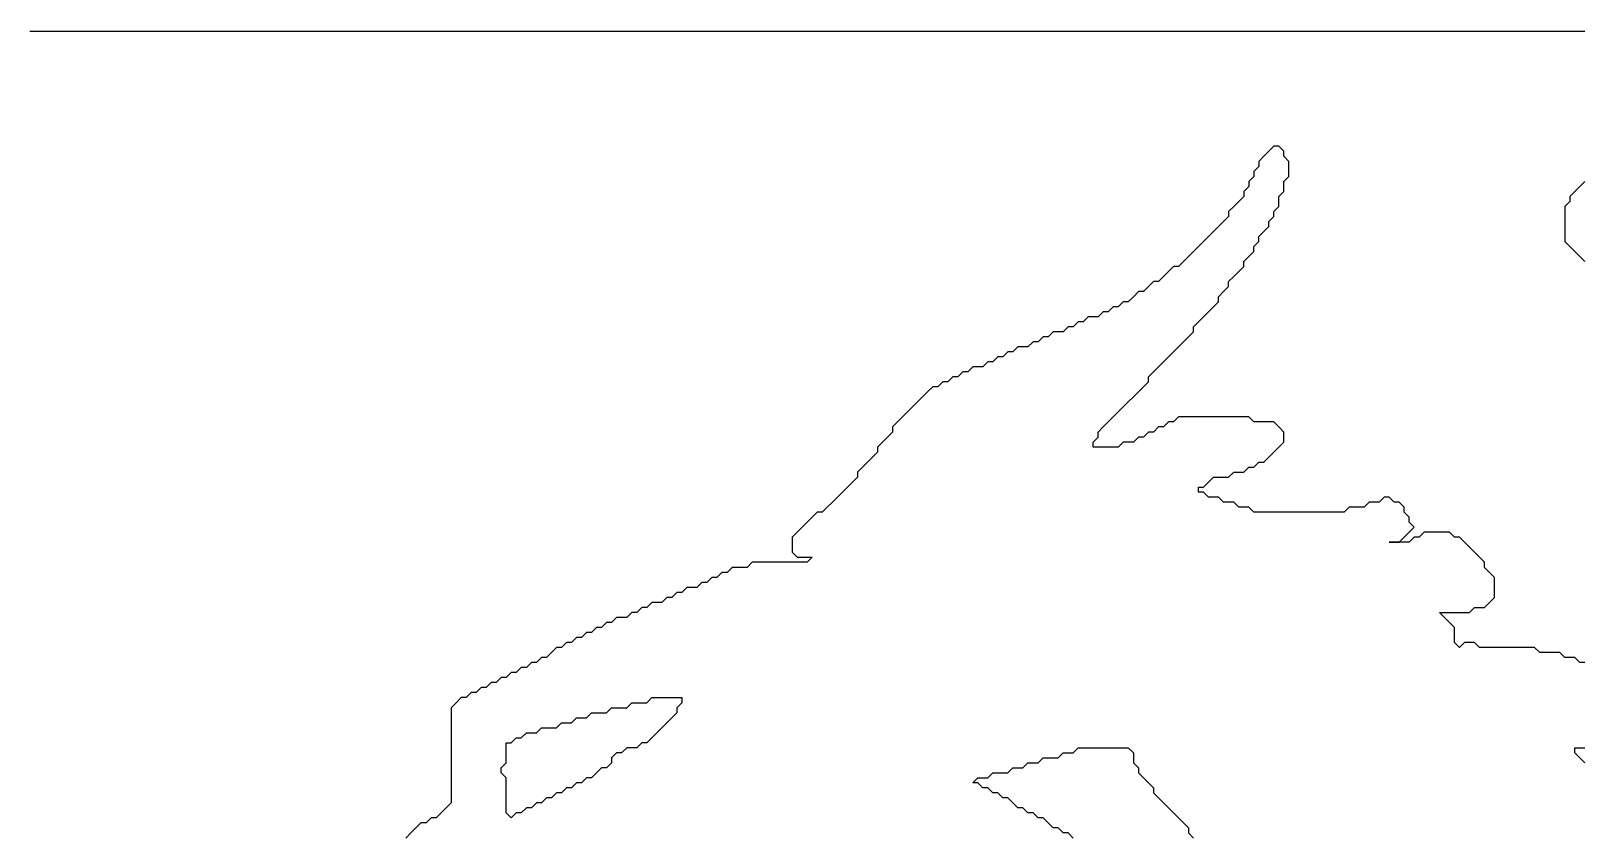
# Model space of a CAD drawing. Extents: x -0.87 to 0.87, y -0.9 to 0.9.
# Drawn here: x -0.6381 to -0.203, y 0.6733 to 0.8986 of the extents above; entities that cross this region are included whole.
import ezdxf

# ---------------------------------------------------------------- set-up
doc = ezdxf.new("R2010")
doc.units = 0

msp = doc.modelspace()

# ---------------------------------------------------------------- linework, layer by layer
for points in [[(-0.638437, 0.898594), (-0.637031, 0.898594), (-0.635625, 0.898594), (-0.634219, 0.898594), (-0.632812, 0.898594), (-0.631406, 0.898594), (-0.63, 0.898594), (-0.628594, 0.898594), (-0.627188, 0.898594), (-0.625781, 0.898594), (-0.624375, 0.898594), (-0.622969, 0.898594), (-0.621563, 0.898594), (-0.620156, 0.898594), (-0.61875, 0.898594), (-0.617344, 0.898594), (-0.615938, 0.898594), (-0.614531, 0.898594), (-0.613125, 0.898594), (-0.611719, 0.898594), (-0.610312, 0.898594), (-0.608906, 0.898594), (-0.6075, 0.898594), (-0.606094, 0.898594), (-0.604687, 0.898594), (-0.603281, 0.898594), (-0.601875, 0.898594), (-0.600469, 0.898594), (-0.599062, 0.898594), (-0.597656, 0.898594), (-0.59625, 0.898594), (-0.594844, 0.898594), (-0.593437, 0.898594), (-0.592031, 0.898594), (-0.590625, 0.898594), (-0.589219, 0.898594), (-0.587812, 0.898594), (-0.586406, 0.898594), (-0.585, 0.898594), (-0.583594, 0.898594), (-0.582187, 0.898594), (-0.580781, 0.898594), (-0.579375, 0.898594), (-0.577969, 0.898594), (-0.576562, 0.898594), (-0.575156, 0.898594), (-0.57375, 0.898594), (-0.572344, 0.898594), (-0.570937, 0.898594), (-0.569531, 0.898594), (-0.568125, 0.898594), (-0.566719, 0.898594), (-0.565312, 0.898594), (-0.563906, 0.898594), (-0.5625, 0.898594), (-0.561094, 0.898594), (-0.559688, 0.898594), (-0.558281, 0.898594), (-0.556875, 0.898594), (-0.555469, 0.898594), (-0.554063, 0.898594), (-0.552656, 0.898594), (-0.55125, 0.898594), (-0.549844, 0.898594), (-0.548438, 0.898594), (-0.547031, 0.898594), (-0.545625, 0.898594), (-0.544219, 0.898594), (-0.542813, 0.898594), (-0.541406, 0.898594), (-0.54, 0.898594), (-0.538594, 0.898594), (-0.537187, 0.898594), (-0.535781, 0.898594), (-0.534375, 0.898594), (-0.532969, 0.898594), (-0.531562, 0.898594), (-0.530156, 0.898594), (-0.52875, 0.898594), (-0.527344, 0.898594), (-0.525937, 0.898594), (-0.524531, 0.898594), (-0.523125, 0.898594), (-0.521719, 0.898594), (-0.520312, 0.898594), (-0.518906, 0.898594), (-0.5175, 0.898594), (-0.516094, 0.898594), (-0.514687, 0.898594), (-0.513281, 0.898594), (-0.511875, 0.898594), (-0.510469, 0.898594), (-0.509062, 0.898594), (-0.507656, 0.898594), (-0.50625, 0.898594), (-0.504844, 0.898594), (-0.503437, 0.898594), (-0.502031, 0.898594), (-0.500625, 0.898594), (-0.499219, 0.898594), (-0.497812, 0.898594), (-0.496406, 0.898594), (-0.495, 0.898594), (-0.493594, 0.898594), (-0.492188, 0.898594), (-0.490781, 0.898594), (-0.489375, 0.898594), (-0.487969, 0.898594), (-0.486563, 0.898594), (-0.485156, 0.898594), (-0.48375, 0.898594), (-0.482344, 0.898594), (-0.480937, 0.898594), (-0.479531, 0.898594), (-0.478125, 0.898594), (-0.476719, 0.898594), (-0.475312, 0.898594), (-0.473906, 0.898594), (-0.4725, 0.898594), (-0.471094, 0.898594), (-0.469687, 0.898594), (-0.468281, 0.898594), (-0.466875, 0.898594), (-0.465469, 0.898594), (-0.464062, 0.898594), (-0.462656, 0.898594), (-0.46125, 0.898594), (-0.459844, 0.898594), (-0.458437, 0.898594), (-0.457031, 0.898594), (-0.455625, 0.898594), (-0.454219, 0.898594), (-0.452813, 0.898594), (-0.451406, 0.898594), (-0.45, 0.898594), (-0.448594, 0.898594), (-0.447187, 0.898594), (-0.445781, 0.898594), (-0.444375, 0.898594), (-0.442969, 0.898594), (-0.441562, 0.898594), (-0.440156, 0.898594), (-0.43875, 0.898594), (-0.437344, 0.898594), (-0.435937, 0.898594), (-0.434531, 0.898594), (-0.433125, 0.898594), (-0.431719, 0.898594), (-0.430312, 0.898594), (-0.428906, 0.898594), (-0.4275, 0.898594), (-0.426094, 0.898594), (-0.424687, 0.898594), (-0.423281, 0.898594), (-0.421875, 0.898594), (-0.420469, 0.898594), (-0.419063, 0.898594), (-0.417656, 0.898594), (-0.41625, 0.898594), (-0.414844, 0.898594), (-0.413437, 0.898594), (-0.412031, 0.898594), (-0.410625, 0.898594), (-0.409219, 0.898594), (-0.407812, 0.898594), (-0.406406, 0.898594), (-0.405, 0.898594), (-0.403594, 0.898594), (-0.402187, 0.898594), (-0.400781, 0.898594), (-0.399375, 0.898594), (-0.397969, 0.898594), (-0.396562, 0.898594), (-0.395156, 0.898594), (-0.39375, 0.898594), (-0.392344, 0.898594), (-0.390937, 0.898594), (-0.389531, 0.898594), (-0.388125, 0.898594), (-0.386719, 0.898594), (-0.385313, 0.898594), (-0.383906, 0.898594), (-0.3825, 0.898594), (-0.381094, 0.898594), (-0.379688, 0.898594), (-0.378281, 0.898594), (-0.376875, 0.898594), (-0.375469, 0.898594), (-0.374062, 0.898594), (-0.372656, 0.898594), (-0.37125, 0.898594), (-0.369844, 0.898594), (-0.368437, 0.898594), (-0.367031, 0.898594), (-0.365625, 0.898594), (-0.364219, 0.898594), (-0.362812, 0.898594), (-0.361406, 0.898594), (-0.36, 0.898594), (-0.358594, 0.898594), (-0.357187, 0.898594), (-0.355781, 0.898594), (-0.354375, 0.898594), (-0.352969, 0.898594), (-0.351562, 0.898594), (-0.350156, 0.898594), (-0.34875, 0.898594), (-0.347344, 0.898594), (-0.345938, 0.898594), (-0.344531, 0.898594), (-0.343125, 0.898594), (-0.341719, 0.898594), (-0.340312, 0.898594), (-0.338906, 0.898594), (-0.3375, 0.898594), (-0.336094, 0.898594), (-0.334687, 0.898594), (-0.333281, 0.898594), (-0.331875, 0.898594), (-0.330469, 0.898594), (-0.329062, 0.898594), (-0.327656, 0.898594), (-0.32625, 0.898594), (-0.324844, 0.898594), (-0.323437, 0.898594), (-0.322031, 0.898594), (-0.320625, 0.898594), (-0.319219, 0.898594), (-0.317812, 0.898594), (-0.316406, 0.898594), (-0.315, 0.898594), (-0.313594, 0.898594), (-0.312188, 0.898594), (-0.310781, 0.898594), (-0.309375, 0.898594), (-0.307969, 0.898594), (-0.306563, 0.898594), (-0.305156, 0.898594), (-0.30375, 0.898594), (-0.302344, 0.898594), (-0.300937, 0.898594), (-0.299531, 0.898594), (-0.298125, 0.898594), (-0.296719, 0.898594), (-0.295312, 0.898594), (-0.293906, 0.898594), (-0.2925, 0.898594), (-0.291094, 0.898594), (-0.289687, 0.898594), (-0.288281, 0.898594), (-0.286875, 0.898594), (-0.285469, 0.898594), (-0.284062, 0.898594), (-0.282656, 0.898594), (-0.28125, 0.898594), (-0.279844, 0.898594), (-0.278438, 0.898594), (-0.277031, 0.898594), (-0.275625, 0.898594), (-0.274219, 0.898594), (-0.272813, 0.898594), (-0.271406, 0.898594), (-0.27, 0.898594), (-0.268594, 0.898594), (-0.267187, 0.898594), (-0.265781, 0.898594), (-0.264375, 0.898594), (-0.262969, 0.898594), (-0.261562, 0.898594), (-0.260156, 0.898594), (-0.25875, 0.898594), (-0.257344, 0.898594), (-0.255937, 0.898594), (-0.254531, 0.898594), (-0.253125, 0.898594), (-0.251719, 0.898594), (-0.250312, 0.898594), (-0.248906, 0.898594), (-0.2475, 0.898594), (-0.246094, 0.898594), (-0.244688, 0.898594), (-0.243281, 0.898594), (-0.241875, 0.898594), (-0.240469, 0.898594), (-0.239062, 0.898594), (-0.237656, 0.898594), (-0.23625, 0.898594), (-0.234844, 0.898594), (-0.233437, 0.898594), (-0.232031, 0.898594), (-0.230625, 0.898594), (-0.229219, 0.898594), (-0.227813, 0.898594), (-0.226406, 0.898594), (-0.225, 0.898594), (-0.223594, 0.898594), (-0.222187, 0.898594), (-0.220781, 0.898594), (-0.219375, 0.898594), (-0.217969, 0.898594), (-0.216562, 0.898594), (-0.215156, 0.898594), (-0.21375, 0.898594), (-0.212344, 0.898594), (-0.210938, 0.898594), (-0.209531, 0.898594), (-0.208125, 0.898594), (-0.206719, 0.898594), (-0.205312, 0.898594), (-0.203906, 0.898594), (-0.2025, 0.898594)], [(-0.2025, 0.721406), (-0.203906, 0.721406), (-0.205312, 0.722812), (-0.206719, 0.722812), (-0.208125, 0.722812), (-0.209531, 0.724219), (-0.210938, 0.724219), (-0.212344, 0.724219), (-0.21375, 0.724219), (-0.215156, 0.724219), (-0.216562, 0.725625), (-0.217969, 0.725625), (-0.219375, 0.725625), (-0.220781, 0.725625), (-0.222187, 0.725625), (-0.223594, 0.725625), (-0.225, 0.725625), (-0.226406, 0.725625), (-0.227813, 0.725625), (-0.229219, 0.725625), (-0.230625, 0.725625), (-0.232031, 0.725625), (-0.233437, 0.727031), (-0.234844, 0.727031), (-0.23625, 0.727031), (-0.237656, 0.725625), (-0.239062, 0.727031), (-0.239062, 0.728437), (-0.239062, 0.729844), (-0.239062, 0.73125), (-0.240469, 0.732656), (-0.241875, 0.734062), (-0.243281, 0.735469), (-0.241875, 0.735469), (-0.240469, 0.735469), (-0.239062, 0.735469), (-0.237656, 0.735469), (-0.23625, 0.735469), (-0.234844, 0.735469), (-0.233437, 0.736875), (-0.232031, 0.736875), (-0.230625, 0.736875), (-0.229219, 0.738281), (-0.227813, 0.739687), (-0.227813, 0.741094), (-0.227813, 0.7425), (-0.227813, 0.743906), (-0.227813, 0.745312), (-0.229219, 0.746719), (-0.230625, 0.748125), (-0.230625, 0.749531), (-0.232031, 0.750937), (-0.233437, 0.752344), (-0.234844, 0.75375), (-0.23625, 0.755156), (-0.237656, 0.756563), (-0.239062, 0.756563), (-0.240469, 0.757969), (-0.241875, 0.757969), (-0.243281, 0.757969), (-0.244688, 0.757969), (-0.246094, 0.757969), (-0.2475, 0.757969), (-0.248906, 0.756563), (-0.250312, 0.756563), (-0.251719, 0.755156), (-0.253125, 0.755156), (-0.254531, 0.755156), (-0.255937, 0.755156), (-0.257344, 0.755156), (-0.255937, 0.755156), (-0.254531, 0.755156), (-0.253125, 0.756563), (-0.251719, 0.757969), (-0.250312, 0.759375), (-0.251719, 0.760781), (-0.251719, 0.762188), (-0.253125, 0.763594), (-0.253125, 0.765), (-0.254531, 0.766406), (-0.255937, 0.766406), (-0.257344, 0.767813), (-0.25875, 0.767813), (-0.260156, 0.766406), (-0.261562, 0.766406), (-0.262969, 0.766406), (-0.264375, 0.765), (-0.265781, 0.765), (-0.267187, 0.765), (-0.268594, 0.765), (-0.27, 0.763594), (-0.271406, 0.763594), (-0.272813, 0.763594), (-0.274219, 0.763594), (-0.275625, 0.763594), (-0.277031, 0.763594), (-0.278438, 0.763594), (-0.279844, 0.763594), (-0.28125, 0.763594), (-0.282656, 0.763594), (-0.284062, 0.763594), (-0.285469, 0.763594), (-0.286875, 0.763594), (-0.288281, 0.763594), (-0.289687, 0.763594), (-0.291094, 0.763594), (-0.2925, 0.763594), (-0.293906, 0.763594), (-0.295312, 0.763594), (-0.296719, 0.765), (-0.298125, 0.765), (-0.299531, 0.765), (-0.300937, 0.766406), (-0.302344, 0.766406), (-0.30375, 0.766406), (-0.305156, 0.767813), (-0.306563, 0.767813), (-0.307969, 0.767813), (-0.309375, 0.769219), (-0.310781, 0.769219), (-0.310781, 0.770625), (-0.309375, 0.770625), (-0.307969, 0.772031), (-0.306563, 0.773438), (-0.305156, 0.773438), (-0.30375, 0.773438), (-0.302344, 0.773438), (-0.300937, 0.774844), (-0.299531, 0.774844), (-0.298125, 0.774844), (-0.296719, 0.77625), (-0.295312, 0.77625), (-0.293906, 0.777656), (-0.2925, 0.777656), (-0.291094, 0.779062), (-0.289687, 0.780469), (-0.288281, 0.781875), (-0.286875, 0.783281), (-0.286875, 0.784687), (-0.286875, 0.786094), (-0.288281, 0.7875), (-0.289687, 0.788906), (-0.291094, 0.788906), (-0.2925, 0.788906), (-0.293906, 0.788906), (-0.295312, 0.788906), (-0.296719, 0.790312), (-0.298125, 0.790312), (-0.299531, 0.790312), (-0.300937, 0.790312), (-0.302344, 0.790312), (-0.30375, 0.790312), (-0.305156, 0.790312), (-0.306563, 0.790312), (-0.307969, 0.790312), (-0.309375, 0.790312), (-0.310781, 0.790312), (-0.312188, 0.790312), (-0.313594, 0.790312), (-0.315, 0.790312), (-0.316406, 0.790312), (-0.317812, 0.788906), (-0.319219, 0.788906), (-0.320625, 0.7875), (-0.322031, 0.7875), (-0.323437, 0.786094), (-0.324844, 0.786094), (-0.32625, 0.784687), (-0.327656, 0.784687), (-0.329062, 0.783281), (-0.330469, 0.783281), (-0.331875, 0.783281), (-0.333281, 0.781875), (-0.334687, 0.781875), (-0.336094, 0.781875), (-0.3375, 0.781875), (-0.338906, 0.781875), (-0.340312, 0.781875), (-0.340312, 0.783281), (-0.338906, 0.784687), (-0.338906, 0.786094), (-0.3375, 0.7875), (-0.336094, 0.788906), (-0.334687, 0.790312), (-0.333281, 0.791719), (-0.331875, 0.793125), (-0.330469, 0.794531), (-0.329062, 0.795937), (-0.327656, 0.797344), (-0.32625, 0.79875), (-0.324844, 0.800156), (-0.324844, 0.801562), (-0.323437, 0.802969), (-0.322031, 0.804375), (-0.320625, 0.805781), (-0.319219, 0.807187), (-0.317812, 0.808594), (-0.316406, 0.81), (-0.315, 0.811406), (-0.313594, 0.812812), (-0.312188, 0.814219), (-0.312188, 0.815625), (-0.310781, 0.817031), (-0.309375, 0.818437), (-0.307969, 0.819844), (-0.306563, 0.82125), (-0.305156, 0.822656), (-0.305156, 0.824062), (-0.30375, 0.825469), (-0.302344, 0.826875), (-0.302344, 0.828281), (-0.300937, 0.829688), (-0.299531, 0.831094), (-0.298125, 0.8325), (-0.298125, 0.833906), (-0.296719, 0.835313), (-0.295312, 0.836719), (-0.295312, 0.838125), (-0.293906, 0.839531), (-0.293906, 0.840938), (-0.2925, 0.842344), (-0.291094, 0.84375), (-0.291094, 0.845156), (-0.289687, 0.846562), (-0.289687, 0.847969), (-0.288281, 0.849375), (-0.288281, 0.850781), (-0.288281, 0.852187), (-0.286875, 0.853594), (-0.286875, 0.855), (-0.286875, 0.856406), (-0.285469, 0.857812), (-0.285469, 0.859219), (-0.285469, 0.860625), (-0.285469, 0.862031), (-0.286875, 0.863437), (-0.286875, 0.864844), (-0.288281, 0.86625), (-0.289687, 0.86625), (-0.291094, 0.864844), (-0.2925, 0.863437), (-0.293906, 0.862031), (-0.293906, 0.860625), (-0.295312, 0.859219), (-0.295312, 0.857812), (-0.296719, 0.856406), (-0.296719, 0.855), (-0.298125, 0.853594), (-0.298125, 0.852187), (-0.299531, 0.850781), (-0.300937, 0.849375), (-0.302344, 0.847969), (-0.302344, 0.846562), (-0.30375, 0.845156), (-0.305156, 0.84375), (-0.306563, 0.842344), (-0.307969, 0.840938), (-0.309375, 0.839531), (-0.310781, 0.838125), (-0.312188, 0.836719), (-0.313594, 0.835313), (-0.315, 0.833906), (-0.316406, 0.8325), (-0.317812, 0.8325), (-0.319219, 0.831094), (-0.320625, 0.829688), (-0.322031, 0.828281), (-0.323437, 0.828281), (-0.324844, 0.826875), (-0.32625, 0.825469), (-0.327656, 0.825469), (-0.329062, 0.824062), (-0.330469, 0.822656), (-0.331875, 0.822656), (-0.333281, 0.82125), (-0.334687, 0.82125), (-0.336094, 0.819844), (-0.3375, 0.819844), (-0.338906, 0.818437), (-0.340312, 0.818437), (-0.341719, 0.818437), (-0.343125, 0.817031), (-0.344531, 0.817031), (-0.345938, 0.815625), (-0.347344, 0.815625), (-0.34875, 0.814219), (-0.350156, 0.814219), (-0.351562, 0.814219), (-0.352969, 0.812812), (-0.354375, 0.812812), (-0.355781, 0.811406), (-0.357187, 0.811406), (-0.358594, 0.81), (-0.36, 0.81), (-0.361406, 0.81), (-0.362812, 0.808594), (-0.364219, 0.808594), (-0.365625, 0.807187), (-0.367031, 0.807187), (-0.368437, 0.805781), (-0.369844, 0.805781), (-0.37125, 0.804375), (-0.372656, 0.804375), (-0.374062, 0.804375), (-0.375469, 0.802969), (-0.376875, 0.802969), (-0.378281, 0.801562), (-0.379688, 0.801562), (-0.381094, 0.800156), (-0.3825, 0.800156), (-0.383906, 0.79875), (-0.385313, 0.79875), (-0.386719, 0.797344), (-0.388125, 0.795937), (-0.389531, 0.794531), (-0.390937, 0.793125), (-0.392344, 0.791719), (-0.39375, 0.790312), (-0.395156, 0.788906), (-0.396562, 0.7875), (-0.396562, 0.786094), (-0.397969, 0.784687), (-0.399375, 0.783281), (-0.400781, 0.781875), (-0.400781, 0.780469), (-0.402187, 0.779062), (-0.403594, 0.777656), (-0.405, 0.77625), (-0.406406, 0.774844), (-0.406406, 0.773438), (-0.407812, 0.772031), (-0.409219, 0.770625), (-0.410625, 0.769219), (-0.412031, 0.767813), (-0.413437, 0.766406), (-0.414844, 0.765), (-0.41625, 0.763594), (-0.417656, 0.763594), (-0.419063, 0.762188), (-0.420469, 0.760781), (-0.421875, 0.759375), (-0.423281, 0.757969), (-0.424687, 0.756563), (-0.424687, 0.755156), (-0.424687, 0.75375), (-0.424687, 0.752344), (-0.423281, 0.750937), (-0.421875, 0.750937), (-0.420469, 0.750937), (-0.419063, 0.750937), (-0.420469, 0.749531), (-0.421875, 0.749531), (-0.423281, 0.749531), (-0.424687, 0.749531), (-0.426094, 0.749531), (-0.4275, 0.749531), (-0.428906, 0.749531), (-0.430312, 0.749531), (-0.431719, 0.749531), (-0.433125, 0.749531), (-0.434531, 0.749531), (-0.435937, 0.749531), (-0.437344, 0.748125), (-0.43875, 0.748125), (-0.440156, 0.748125), (-0.441562, 0.748125), (-0.442969, 0.746719), (-0.444375, 0.746719), (-0.445781, 0.745312), (-0.447187, 0.745312), (-0.448594, 0.743906), (-0.45, 0.743906), (-0.451406, 0.7425), (-0.452813, 0.7425), (-0.454219, 0.7425), (-0.455625, 0.741094), (-0.457031, 0.741094), (-0.458437, 0.739687), (-0.459844, 0.739687), (-0.46125, 0.738281), (-0.462656, 0.738281), (-0.464062, 0.738281), (-0.465469, 0.736875), (-0.466875, 0.736875), (-0.468281, 0.735469), (-0.469687, 0.735469), (-0.471094, 0.734062), (-0.4725, 0.734062), (-0.473906, 0.734062), (-0.475312, 0.732656), (-0.476719, 0.732656), (-0.478125, 0.73125), (-0.479531, 0.73125), (-0.480937, 0.729844), (-0.482344, 0.729844), (-0.48375, 0.728437), (-0.485156, 0.728437), (-0.486563, 0.727031), (-0.487969, 0.727031), (-0.489375, 0.725625), (-0.490781, 0.725625), (-0.492188, 0.724219), (-0.493594, 0.722812), (-0.495, 0.722812), (-0.496406, 0.721406), (-0.497812, 0.721406), (-0.499219, 0.72), (-0.500625, 0.72), (-0.502031, 0.718594), (-0.503437, 0.718594), (-0.504844, 0.717187), (-0.50625, 0.717187), (-0.507656, 0.715781), (-0.509062, 0.715781), (-0.510469, 0.714375), (-0.511875, 0.714375), (-0.513281, 0.712969), (-0.514687, 0.712969), (-0.516094, 0.711562), (-0.5175, 0.711562), (-0.518906, 0.710156), (-0.520312, 0.70875), (-0.520312, 0.707344), (-0.520312, 0.705937), (-0.520312, 0.704531), (-0.520312, 0.703125), (-0.520312, 0.701719), (-0.520312, 0.700313), (-0.520312, 0.698906), (-0.520312, 0.6975), (-0.520312, 0.696094), (-0.520312, 0.694688), (-0.520312, 0.693281), (-0.520312, 0.691875), (-0.520312, 0.690469), (-0.520312, 0.689063), (-0.520312, 0.687656), (-0.520312, 0.68625), (-0.520312, 0.684844), (-0.520312, 0.683437), (-0.520312, 0.682031), (-0.521719, 0.680625), (-0.523125, 0.679219), (-0.524531, 0.677812), (-0.525937, 0.677812), (-0.527344, 0.676406), (-0.52875, 0.676406), (-0.530156, 0.675), (-0.531562, 0.673594), (-0.532969, 0.672187)], [(-0.2025, 0.856406), (-0.203906, 0.855), (-0.205312, 0.853594), (-0.206719, 0.852187), (-0.206719, 0.850781), (-0.208125, 0.849375), (-0.208125, 0.847969), (-0.208125, 0.846562), (-0.208125, 0.845156), (-0.208125, 0.84375), (-0.208125, 0.842344), (-0.208125, 0.840938), (-0.208125, 0.839531), (-0.206719, 0.838125), (-0.205312, 0.836719), (-0.203906, 0.835313), (-0.2025, 0.833906)], [(-0.50625, 0.691875), (-0.504844, 0.693281), (-0.504844, 0.694688), (-0.504844, 0.696094), (-0.504844, 0.6975), (-0.504844, 0.698906), (-0.503437, 0.698906), (-0.502031, 0.700313), (-0.500625, 0.700313), (-0.499219, 0.701719), (-0.497812, 0.701719), (-0.496406, 0.701719), (-0.495, 0.703125), (-0.493594, 0.703125), (-0.492188, 0.703125), (-0.490781, 0.703125), (-0.489375, 0.704531), (-0.487969, 0.704531), (-0.486563, 0.704531), (-0.485156, 0.705937), (-0.48375, 0.705937), (-0.482344, 0.705937), (-0.480937, 0.707344), (-0.479531, 0.707344), (-0.478125, 0.707344), (-0.476719, 0.707344), (-0.475312, 0.70875), (-0.473906, 0.70875), (-0.4725, 0.70875), (-0.471094, 0.70875), (-0.469687, 0.710156), (-0.468281, 0.710156), (-0.466875, 0.710156), (-0.465469, 0.710156), (-0.464062, 0.711562), (-0.462656, 0.711562), (-0.46125, 0.711562), (-0.459844, 0.711562), (-0.458437, 0.711562), (-0.457031, 0.711562), (-0.455625, 0.711562), (-0.455625, 0.710156), (-0.457031, 0.70875), (-0.457031, 0.707344), (-0.458437, 0.705937), (-0.459844, 0.704531), (-0.46125, 0.703125), (-0.462656, 0.701719), (-0.464062, 0.700313), (-0.465469, 0.698906), (-0.466875, 0.698906), (-0.468281, 0.6975), (-0.469687, 0.6975), (-0.471094, 0.6975), (-0.4725, 0.696094), (-0.473906, 0.696094), (-0.475312, 0.694688), (-0.475312, 0.693281), (-0.476719, 0.691875), (-0.478125, 0.691875), (-0.479531, 0.690469), (-0.480937, 0.689063), (-0.482344, 0.689063), (-0.48375, 0.687656), (-0.485156, 0.687656), (-0.486563, 0.68625), (-0.487969, 0.68625), (-0.489375, 0.684844), (-0.490781, 0.684844), (-0.492188, 0.683437), (-0.493594, 0.683437), (-0.495, 0.682031), (-0.496406, 0.682031), (-0.497812, 0.680625), (-0.499219, 0.680625), (-0.500625, 0.679219), (-0.502031, 0.679219), (-0.503437, 0.677812), (-0.504844, 0.679219), (-0.504844, 0.680625), (-0.504844, 0.682031), (-0.504844, 0.683437), (-0.504844, 0.684844), (-0.504844, 0.68625), (-0.504844, 0.687656), (-0.504844, 0.689063), (-0.50625, 0.690469), (-0.50625, 0.691875)], [(-0.345938, 0.672187), (-0.347344, 0.673594), (-0.34875, 0.673594), (-0.350156, 0.675), (-0.351562, 0.675), (-0.352969, 0.676406), (-0.354375, 0.677812), (-0.355781, 0.677812), (-0.357187, 0.679219), (-0.358594, 0.679219), (-0.36, 0.680625), (-0.361406, 0.680625), (-0.362812, 0.682031), (-0.364219, 0.683437), (-0.365625, 0.683437), (-0.367031, 0.684844), (-0.368437, 0.684844), (-0.369844, 0.68625), (-0.37125, 0.68625), (-0.372656, 0.687656), (-0.374062, 0.687656), (-0.372656, 0.689063), (-0.37125, 0.689063), (-0.369844, 0.689063), (-0.368437, 0.690469), (-0.367031, 0.690469), (-0.365625, 0.690469), (-0.364219, 0.690469), (-0.362812, 0.691875), (-0.361406, 0.691875), (-0.36, 0.691875), (-0.358594, 0.693281), (-0.357187, 0.693281), (-0.355781, 0.693281), (-0.354375, 0.694688), (-0.352969, 0.694688), (-0.351562, 0.694688), (-0.350156, 0.694688), (-0.34875, 0.696094), (-0.347344, 0.696094), (-0.345938, 0.696094), (-0.344531, 0.6975), (-0.343125, 0.6975), (-0.341719, 0.6975), (-0.340312, 0.6975), (-0.338906, 0.6975), (-0.3375, 0.6975), (-0.336094, 0.6975), (-0.334687, 0.6975), (-0.333281, 0.6975), (-0.331875, 0.6975), (-0.330469, 0.6975), (-0.329062, 0.696094), (-0.329062, 0.694688), (-0.329062, 0.693281), (-0.327656, 0.691875), (-0.327656, 0.690469), (-0.32625, 0.689063), (-0.324844, 0.687656), (-0.323437, 0.68625), (-0.323437, 0.684844), (-0.322031, 0.683437), (-0.320625, 0.682031), (-0.319219, 0.680625), (-0.317812, 0.679219), (-0.316406, 0.677812), (-0.315, 0.676406), (-0.313594, 0.675), (-0.313594, 0.673594), (-0.312188, 0.672187)], [(-0.2025, 0.693281), (-0.203906, 0.694688), (-0.205312, 0.696094), (-0.205312, 0.6975), (-0.203906, 0.6975), (-0.2025, 0.6975)]]:
    msp.add_lwpolyline(points)

doc.saveas('drawing.dxf')
